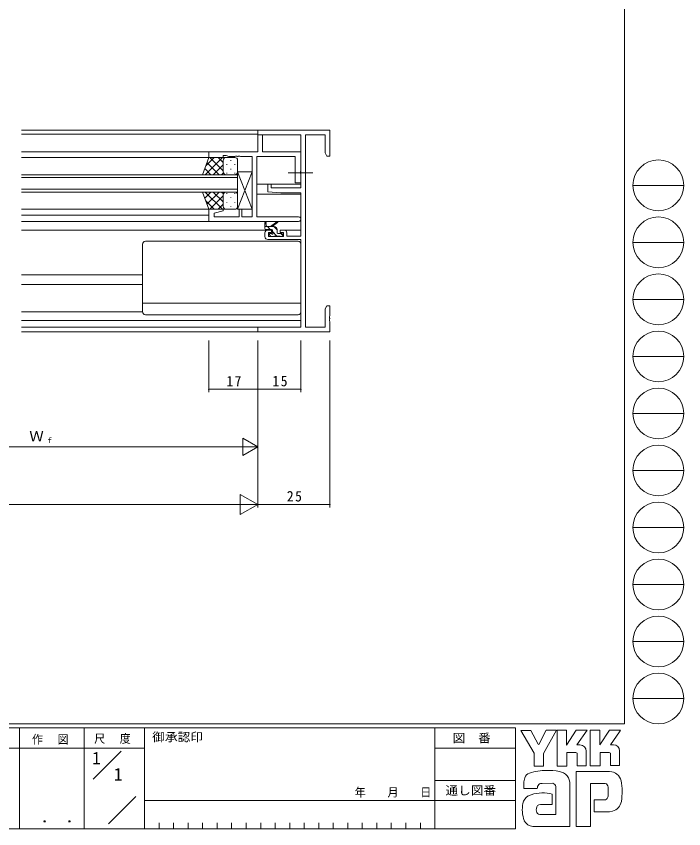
# Model space of a CAD drawing. Units: millimetres on the paper. Extents: x -420 to 373, y -297 to 267.
# Drawn here: x 141.2 to 372.9, y -297 to -14.9 of the extents above; entities that cross this region are included whole.
import ezdxf
from ezdxf.enums import TextEntityAlignment as Align

# ---------------------------------------------------------------- set-up
doc = ezdxf.new("R2010")
doc.units = ezdxf.units.MM
doc.linetypes.add('CHAIN2', pattern=[12, 9, -1, 1, -1])
for name, color, linetype, lineweight in [('0-1_YKK_ZWAK', 7, 'Continuous', 9), ('0-3_YKK_12', 2, 'Continuous', 9), ('0-4_YKK_D', 6, 'Continuous', 9), ('0-6_YKK_13', 4, 'Continuous', 9), ('0-7_YKK_11', 7, 'Continuous', 9)]:
    doc.layers.add(name, color=color, linetype=linetype, lineweight=lineweight)
doc.layers.add('0-2_USER1', color=3, linetype='Continuous')
doc.styles.add('ＭＳ ゴシック', font='')
doc.styles.get('ＭＳ ゴシック').set_extended_font_data('MS Gothic')

msp = doc.modelspace()

# ---------------------------------------------------------------- linework, layer by layer
at = {"layer": '0-1_YKK_ZWAK'}
for p, q in [((352.3, 264.4), (352.3, -260.6)), ((355.276, -73.616), (372.916, -73.616)), ((355.276, -93.412), (372.916, -93.412)), ((355.276, -113.208), (372.916, -113.208)), ((355.276, -133.004), (372.916, -133.004)), ((355.276, -152.8), (372.916, -152.8)), ((355.276, -172.596), (372.916, -172.596)), ((355.276, -192.392), (372.916, -192.392)), ((355.276, -212.188), (372.916, -212.188)), ((355.276, -231.984), (372.916, -231.984)), ((355.276, -251.78), (372.916, -251.78)), ((352.3, -260.6), (-417.7, -260.6)), ((314.5, -262), (-417.7, -262)), ((142.3, -262), (142.3, -297)), ((164.7, -262), (164.7, -297)), ((185.7, -262), (185.7, -297)), ((286.5, -262), (286.5, -297)), ((314.5, -262), (314.5, -297)), ((316.337, -262.906), (319.851, -262.906)), ((320.932, -270.799), (316.337, -262.906)), ((325.136, -262.798), (322.581, -267.771)), ((328.96, -275.231), (328.96, -262.825)), ((340.474, -262.717), (343.745, -262.717)), ((340.474, -275.123), (340.474, -262.717)), ((347.178, -262.717), (350.962, -262.717)), ((350.583, -263.365), (347.461, -267.825)), ((350.962, -262.717), (350.583, -263.365)), ((336.879, -267.906), (335.84, -267.906)), ((348.501, -267.825), (347.461, -267.825)), ((165.684, -268.999), (97.5, -268.999)), ((165.684, -268.999), (185.7, -268.999)), ((167.87, -279.736), (177.564, -270.043)), ((286.5, -269), (314.5, -269)), ((335.474, -270.582), (332.284, -270.582)), ((339.042, -270.069), (339.042, -275.15)), ((343.88, -270.555), (343.88, -275.123)), ((347.069, -270.555), (343.88, -270.555)), ((347.502, -270.717), (347.069, -270.555)), ((347.502, -275.096), (347.502, -270.717)), ((350.664, -270.069), (350.664, -275.096)), ((343.88, -275.123), (340.474, -275.123)), ((347.502, -275.046), (347.553, -275.096)), ((350.664, -275.096), (347.502, -275.096)), ((347.124, -277.096), (335.528, -277.096)), ((335.528, -277.096), (335.528, -296.206)), ((286.5, -280.199), (314.5, -280.199)), ((317.418, -283.07), (317.418, -281.141)), ((327.446, -281.205), (323.748, -281.275)), ((333.42, -281.583), (333.42, -296.179)), ((340.555, -281.259), (345.204, -281.259)), ((340.555, -296.206), (340.555, -281.259)), ((322.067, -283.07), (317.418, -283.07)), ((328.527, -292.071), (328.527, -282.34)), ((346.673, -282.756), (346.691, -285.391)), ((173.172, -295.345), (182.696, -285.821)), ((185.7, -287.2), (286.5, -287.2)), ((314.5, -287.199), (286.5, -287.199)), ((341.772, -286.989), (341.772, -291.125)), ((345.313, -286.989), (341.772, -286.989)), ((327.176, -288.53), (323.181, -288.535)), ((322.905, -292.071), (328.527, -292.071)), ((328.095, -292.071), (328.446, -292.071)), ((328.527, -292.07), (328.528, -292.071)), ((341.772, -291.125), (347.097, -291.125)), ((347.097, -291.125), (348.178, -290.882)), ((190.74, -294.9), (190.74, -297)), ((195.78, -294.9), (195.78, -297)), ((200.82, -294.9), (200.82, -297)), ((205.86, -294.9), (205.86, -297)), ((210.9, -294.9), (210.9, -297)), ((215.94, -294.9), (215.94, -297)), ((220.98, -294.9), (220.98, -297)), ((226.02, -294.9), (226.02, -297)), ((231.06, -294.9), (231.06, -297)), ((236.1, -294.9), (236.1, -297)), ((241.14, -294.9), (241.14, -297)), ((246.18, -294.9), (246.18, -297)), ((251.22, -294.9), (251.22, -297)), ((256.26, -294.9), (256.26, -297)), ((261.3, -294.9), (261.3, -297)), ((266.34, -294.9), (266.34, -297)), ((271.38, -294.9), (271.38, -297)), ((276.42, -294.9), (276.42, -297)), ((281.46, -294.9), (281.46, -297)), ((333.42, -296.179), (333.095, -296.233)), ((-417.7, -297), (314.5, -297)), ((322.067, -296.26), (320.58, -296.26)), ((333.095, -296.233), (322.067, -296.26))]:
    msp.add_line(p, q, dxfattribs=at)
for points in [[(319.851, -262.906), (322.364, -267.609), (322.581, -267.771)], [(325.136, -262.798), (328.762, -262.798), (324.229, -270.826)], [(328.96, -262.825), (332.176, -262.825), (332.176, -267.923), (335.555, -262.771)], [(335.555, -262.771), (339.38, -262.771), (335.84, -267.906)], [(343.745, -262.717), (343.745, -267.908), (347.178, -262.717)], [(324.229, -270.826), (324.229, -275.258), (320.932, -275.258), (320.932, -270.799)], [(332.284, -270.582), (332.284, -275.231), (328.96, -275.231)], [(339.042, -275.15), (335.906, -275.15), (335.906, -270.744), (335.474, -270.582)], [(326.473, -284.773), (327.176, -284.935), (327.176, -288.53)], [(335.528, -296.206), (339.772, -296.206), (340.555, -296.206)]]:
    msp.add_lwpolyline(points, dxfattribs=at)
for centre in [(364.096, -73.616), (364.096, -93.412), (364.096, -113.208), (364.096, -133.004), (364.096, -152.8), (364.096, -172.596), (364.096, -192.392), (364.096, -212.188), (364.096, -231.984), (364.096, -251.78)]:
    msp.add_circle(centre, 8.82, dxfattribs=at)
for centre, radius, start, end in [((336.879, -270.069), 2.163, 0.00165, 89.99603), ((348.501, -269.988), 2.163, 0.00165, 89.99603), ((320.106, -280.055), 2.444, 109.02126, 161.51263), ((325.222, -294.401), 17.68, 89.89165, 109.30847), ((325.741, -297.463), 20.748, 78.78009, 91.46938), ((329.03, -281.496), 4.449, 40.66422, 80.31693), ((328.809, -281.485), 4.612, 358.78058, 38.76563), ((346.972, -281.44), 4.341, 14.44571, 87.08746), ((322.459, -281.166), 5.037, 158.41083, 179.71774), ((324.175, -283.007), 2.109, 138.46381, 181.71359), ((323.615, -282.971), 1.701, 85.50551, 126.78038), ((326.956, -282.754), 1.625, 14.75519, 72.44994), ((345.365, -282.479), 1.229, 16.43123, 96.91661), ((330.666, -284.187), 20.86, 350.99026, 10.67624), ((324.02, -297.854), 13.309, 79.38097, 112.05824), ((343.031, -283.208), 3.673, 4.93422, 17.03551), ((320.927, -288.927), 3.908, 121.8271, 169.08475), ((345.314, -285.684), 1.306, 269.95467, 342.90144), ((343.01, -285.041), 3.697, 343.6902, 354.75362), ((347.035, -286.745), 4.291, 285.4429, 349.90448), ((327.949, -290.395), 11.082, 168.76372, 199.80078), ((324.082, -290.328), 2.369, 171.08202, 216.71922), ((323.19, -289.979), 1.445, 90.33952, 178.03638), ((323.15, -290.565), 1.526, 230.97279, 260.7549), ((320.94, -292.443), 3.823, 207.31435, 263.59464)]:
    msp.add_arc(centre, radius, start, end, dxfattribs=at)
at = {"layer": '0-3_YKK_12'}
for p, q in [((225.309, -54.428), (143.009, -54.428)), ((143.009, -55.828), (225.009, -55.828)), ((208.309, -61.927), (143.009, -61.928)), ((208.509, -63.927), (143.009, -63.927)), ((218.009, -69.928), (143.009, -69.928)), ((218.009, -75.928), (218.009, -69.928)), ((143.009, -70.928), (218.009, -70.928)), ((240.009, -73.228), (224.639, -73.228)), ((218.009, -74.928), (143.009, -74.928)), ((143.009, -75.928), (218.009, -75.928)), ((240.009, -76.628), (224.639, -76.628)), ((208.509, -81.927), (143.009, -81.927)), ((208.009, -83.929), (143.009, -83.928)), ((208.509, -86.127), (143.009, -86.128)), ((228.509, -89.128), (143.009, -89.128)), ((240.009, -89.128), (234.109, -89.128)), ((185.009, -104.628), (143.009, -104.628)), ((185.009, -108.028), (143.009, -108.028)), ((143.009, -117.528), (185.009, -117.528)), ((240.009, -120.528), (143.009, -120.528)), ((239.709, -122.798), (143.009, -122.798)), ((225.309, -124.428), (143.009, -124.428))]:
    msp.add_line(p, q, dxfattribs=at)
at = {"layer": '0-4_YKK_D'}
for p, q in [((208.009, -127.428), (208.009, -145.428)), ((225.009, -127.428), (225.009, -165.428)), ((225.009, -127.428), (225.009, -145.428)), ((225.009, -127.428), (225.009, -185.428)), ((225.009, -127.428), (225.009, -185.428)), ((225.009, -127.428), (225.009, -145.428)), ((240.009, -127.428), (240.009, -145.428)), ((250.009, -127.428), (250.009, -185.428)), ((225.009, -144.428), (208.009, -144.428)), ((240.009, -144.428), (225.009, -144.428)), ((225.009, -164.428), (219.813, -161.428)), ((219.813, -161.428), (219.813, -167.428)), ((81.009, -164.428), (219.009, -164.428)), ((225.009, -164.428), (214.617, -164.428)), ((225.009, -164.428), (219.813, -167.428)), ((225.009, -184.428), (218.947, -180.928)), ((218.947, -180.928), (218.947, -187.928)), ((218.009, -184.428), (-107.991, -184.428)), ((225.009, -184.428), (212.885, -184.428)), ((225.009, -184.428), (218.947, -187.928)), ((225.009, -184.428), (250.009, -184.428))]:
    msp.add_line(p, q, dxfattribs=at)
for centre, start, end in [((208.009, -144.428), 0, 180), ((208.009, -144.428), 180, 0), ((225.009, -144.428), 0, 180), ((225.009, -144.428), 0, 180), ((225.009, -144.428), 180, 0), ((225.009, -144.428), 180, 0), ((240.009, -144.428), 0, 180), ((240.009, -144.428), 180, 0), ((250.009, -184.428), 0, 180), ((250.009, -184.428), 180, 0)]:
    msp.add_arc(centre, 0.106, start, end, dxfattribs=at)
at = {"layer": '0-6_YKK_13'}
for p, q in [((205.863, -69.929), (208.006, -63.929)), ((212.737, -63.929), (206.737, -69.929)), ((209.909, -63.929), (206.948, -66.89)), ((208.006, -63.929), (214.006, -63.929)), ((213.006, -68.55), (208.386, -63.929)), ((213.006, -65.721), (211.214, -63.929)), ((217.006, -63.929), (214.006, -63.929)), ((215.642, -64.849), (215.642, -65.049)), ((211.557, -69.929), (207.361, -65.734)), ((213.006, -66.49), (209.566, -69.929)), ((213.006, -64.929), (213.006, -68.529)), ((213.006, -65.329), (213.006, -68.929)), ((214.227, -66.264), (214.227, -66.464)), ((217.057, -66.264), (217.057, -66.464)), ((218.006, -68.929), (218.006, -64.929)), ((214.227, -69.929), (205.863, -69.929)), ((208.729, -69.929), (206.617, -67.818)), ((213.062, -69.261), (212.394, -69.929)), ((214.006, -69.929), (217.006, -69.929)), ((214.227, -69.294), (214.227, -69.494)), ((215.642, -67.879), (215.642, -68.079)), ((217.057, -69.294), (217.057, -69.494)), ((218.009, -68.927), (223.009, -81.927)), ((223.009, -68.927), (218.009, -81.927)), ((205.863, -75.928), (208.006, -81.928)), ((214.227, -75.928), (205.863, -75.928)), ((208.729, -75.928), (206.617, -78.039)), ((212.737, -81.928), (206.737, -75.928)), ((211.557, -75.928), (207.361, -80.123)), ((213.006, -79.367), (209.566, -75.928)), ((213.062, -76.596), (212.394, -75.928)), ((214.006, -75.928), (217.006, -75.928)), ((209.909, -81.928), (206.948, -78.967)), ((213.006, -77.307), (208.386, -81.928)), ((213.006, -80.528), (213.006, -76.928)), ((213.006, -80.928), (213.006, -77.328)), ((214.227, -76.563), (214.227, -76.363)), ((215.642, -77.978), (215.642, -77.778)), ((217.057, -76.563), (217.057, -76.363)), ((218.006, -76.928), (218.006, -80.928)), ((213.006, -80.136), (211.214, -81.928)), ((214.227, -79.593), (214.227, -79.393)), ((215.642, -81.008), (215.642, -80.808)), ((217.057, -79.593), (217.057, -79.393)), ((208.006, -81.928), (214.006, -81.928)), ((217.006, -81.928), (214.006, -81.928)), ((227.509, -88.628), (227.509, -86.628)), ((227.809, -86.801), (228.008, -87.928)), ((229.409, -87.928), (231.627, -86.245)), ((230.009, -87.928), (231.829, -86.527)), ((230.709, -87.928), (227.509, -87.928)), ((229.809, -88.928), (227.809, -88.928)), ((229.345, -88.928), (228.345, -87.928)), ((230.109, -89.867), (230.109, -89.228)), ((231.645, -91.228), (230.109, -89.692)), ((231.709, -89.047), (230.59, -87.928)), ((231.709, -90.028), (231.709, -88.928)), ((239.009, -93.028), (186.009, -93.028)), ((229.597, -91.34), (229.097, -90.84)), ((229.309, -90.328), (229.648, -90.328)), ((230.409, -91.428), (229.809, -91.428)), ((232.709, -91.228), (230.609, -91.228)), ((232.009, -90.328), (233.409, -90.328)), ((233.409, -91.428), (232.909, -91.428)), ((233.709, -91.047), (232.99, -90.328)), ((233.709, -90.628), (233.709, -91.128)), ((185.009, -117.528), (185.009, -94.028)), ((240.009, -117.528), (240.009, -94.028)), ((240.009, -114.488), (185.009, -114.488)), ((239.009, -118.528), (186.009, -118.528))]:
    msp.add_line(p, q, dxfattribs=at)
at = {"layer": '0-6_YKK_13', "linetype": 'CHAIN2'}
msp.add_line((244.139, -69.227), (235.509, -69.227), dxfattribs=at)
at = {"layer": '0-6_YKK_13'}
msp.add_lwpolyline([(218.009, -68.927), (223.009, -68.927), (223.009, -81.927), (218.009, -81.927)], close=True, dxfattribs=at)
for centre, radius, start, end in [((214.006, -64.929), 1, 89.99998, 179.99998), ((214.006, -64.929), 1, 89.99998, 179.99998), ((217.006, -64.929), 1, 359.99998, 89.99998), ((214.006, -68.929), 1, 179.99998, 269.99998), ((214.006, -68.929), 1, 179.99998, 269.99998), ((217.006, -68.929), 1, 269.99998, 359.99998), ((214.006, -76.928), 1, 89.99998, 179.99998), ((214.006, -76.928), 1, 89.99998, 179.99998), ((217.006, -76.928), 1, 359.99998, 89.99998), ((214.006, -80.928), 1, 179.99998, 269.99998), ((214.006, -80.928), 1, 179.99998, 269.99998), ((217.006, -80.928), 1, 269.99998, 359.99998), ((227.709, -86.628), 0.2, 300, 180), ((231.809, -86.328), 0.2, 275.58287, 155.58287), ((227.809, -88.628), 0.3, 180, 270), ((229.809, -89.228), 0.3, 0, 90), ((230.109, -90.328), 0.25, 213.05573, 56.94426), ((230.409, -89.867), 0.3, 180, 236.94426), ((230.709, -88.928), 1, 0, 90), ((232.009, -90.028), 0.3, 180, 270), ((186.009, -94.028), 1, 90, 180), ((229.309, -90.628), 0.3, 90, 225), ((229.809, -91.128), 0.3, 225, 270), ((229.648, -90.628), 0.3, 33.05573, 90), ((230.409, -91.228), 0.2, 270, 0), ((232.909, -91.228), 0.2, 180, 270), ((233.409, -90.628), 0.3, 0, 90), ((233.409, -91.128), 0.3, 270, 0), ((239.009, -94.028), 1, 0, 90), ((186.009, -117.528), 1, 180, 270), ((239.009, -117.528), 1, 270, 0)]:
    msp.add_arc(centre, radius, start, end, dxfattribs=at)
at = {"layer": '0-7_YKK_11'}
for p, q in [((208.009, -81.927), (208.009, -86.127)), ((208.009, -86.127), (239.194, -86.127)), ((227.509, -91.428), (227.509, -90.128))]:
    msp.add_line(p, q, dxfattribs=at)
for points in [[(239.194, -84.497), (224.639, -84.497), (224.639, -63.557), (238.009, -63.557), (238.009, -72.727), (240.009, -72.727), (240.009, -69.686), (239.889, -69.502), (239.889, -68.952), (240.009, -68.769), (240.009, -61.927), (226.639, -61.927), (226.639, -56.127), (225.009, -56.127), (225.009, -61.927), (208.009, -61.927), (208.009, -63.927), (213.009, -63.927), (213.009, -63.227), (214.009, -63.227), (214.916, -63.557), (217.051, -63.557), (217.234, -63.437), (217.784, -63.437), (217.968, -63.557), (218.051, -63.557), (218.234, -63.437), (218.784, -63.437), (218.968, -63.557), (223.009, -63.557), (223.009, -84.497), (219.509, -84.497), (219.509, -81.927), (218.509, -81.927), (218.509, -84.497), (209.909, -84.497), (209.909, -83.288), (213.039, -82.45), (212.97, -81.927), (208.009, -81.927)], [(235.109, -90.128), (235.109, -91.228), (240.009, -91.228), (240.009, -76.228), (233.009, -76.228), (228.509, -75.834), (228.509, -73.228), (229.709, -73.228), (229.709, -74.528), (240.009, -74.528), (240.009, -56.058), (225.009, -56.058), (225.009, -54.428), (250.009, -54.428), (250.009, -63.428), (249.009, -63.428), (248.379, -62.336), (248.379, -56.058), (241.639, -56.058)], [(241.639, -56.058), (241.639, -122.798), (248.379, -122.798), (248.379, -116.519), (249.009, -115.428), (250.009, -115.428), (250.009, -118.969), (249.889, -119.153), (249.889, -119.703), (250.009, -119.886), (250.009, -119.969), (249.889, -120.153), (249.889, -120.703), (250.009, -120.886), (250.009, -124.428), (225.009, -124.428), (225.009, -122.798), (240.009, -122.798), (240.009, -92.428), (228.509, -92.428)], [(228.509, -89.128), (229.809, -89.128), (229.809, -89.928), (228.709, -89.928), (228.709, -91.428), (233.909, -91.428), (233.909, -89.928), (232.809, -89.928), (232.809, -89.128), (234.109, -89.128)]]:
    msp.add_lwpolyline(points, dxfattribs=at)
for centre, radius, start, end in [((239.194, -85.312), 0.815, 269.99998, 90), ((228.509, -90.128), 1, 90, 179.99998), ((234.109, -90.128), 1, 0, 89.99998), ((228.509, -91.428), 1, 180, 269.99998)]:
    msp.add_arc(centre, radius, start, end, dxfattribs=at)

# ---------------------------------------------------------------- texts
at = {"layer": '0-1_YKK_ZWAK', "style": 'ＭＳ ゴシック', "width": 1.1}
for s, p in [('御承認印', (188.367, -267.533)), ('図\u3000番', (292.698, -267.862)), ('通し図番', (290.179, -286.085))]:
    msp.add_text(s, height=2.933, dxfattribs=at).set_placement(p, align=Align.BOTTOM_LEFT)
at = {"layer": '0-1_YKK_ZWAK', "color": 3, "style": 'ＭＳ ゴシック', "width": 1.15}
msp.add_text(' ． ．', height=3.666, dxfattribs=at).set_placement((146.755, -295.946), align=Align.BOTTOM_LEFT)
at = {"layer": '0-1_YKK_ZWAK', "char_height": 2.933, "attachment_point": 7, "style": 'ＭＳ ゴシック'}
for s, insert in [('\\T1.17;\\W0.95;作\\~\\~図', (146.62, -267.762)), ('\\T1.17;\\W0.95;尺\\~\\~度', (168.212, -267.537)), ('\\T1.2;\\W0.95;年\\~\\~\\~月\\~\\~\\~日', (258.676, -286.169))]:
    msp.add_mtext(s, dxfattribs=dict(at, insert=insert))
at = {"layer": '0-2_USER1', "style": 'ＭＳ ゴシック'}
for p in [(167.5, -275.999), (175.033, -281.599)]:
    msp.add_text('1', height=4.399, dxfattribs=at).set_placement(p, align=Align.BOTTOM_LEFT)
at = {"layer": '0-4_YKK_D', "color": 3, "style": 'ＭＳ ゴシック'}
msp.add_text('Ｗ', height=3.666, dxfattribs=at).set_placement((145.689, -163.628), align=Align.BOTTOM_LEFT)
at = {"layer": '0-4_YKK_D', "color": 4, "style": 'ＭＳ ゴシック'}
msp.add_text('ｆ', height=1.833, dxfattribs=at).set_placement((151.449, -163.628), align=Align.BOTTOM_LEFT)
at = {"layer": '0-4_YKK_D', "color": 3, "char_height": 3.666, "attachment_point": 7, "style": 'ＭＳ ゴシック'}
for s, insert in [('\\T1.21;\\W0.95;17', (214.109, -143.428)), ('\\T1.21;\\W0.95;15', (230.109, -143.428)), ('\\T1.21;\\W0.95;25', (235.109, -183.428))]:
    msp.add_mtext(s, dxfattribs=dict(at, insert=insert))

doc.saveas('drawing.dxf')
